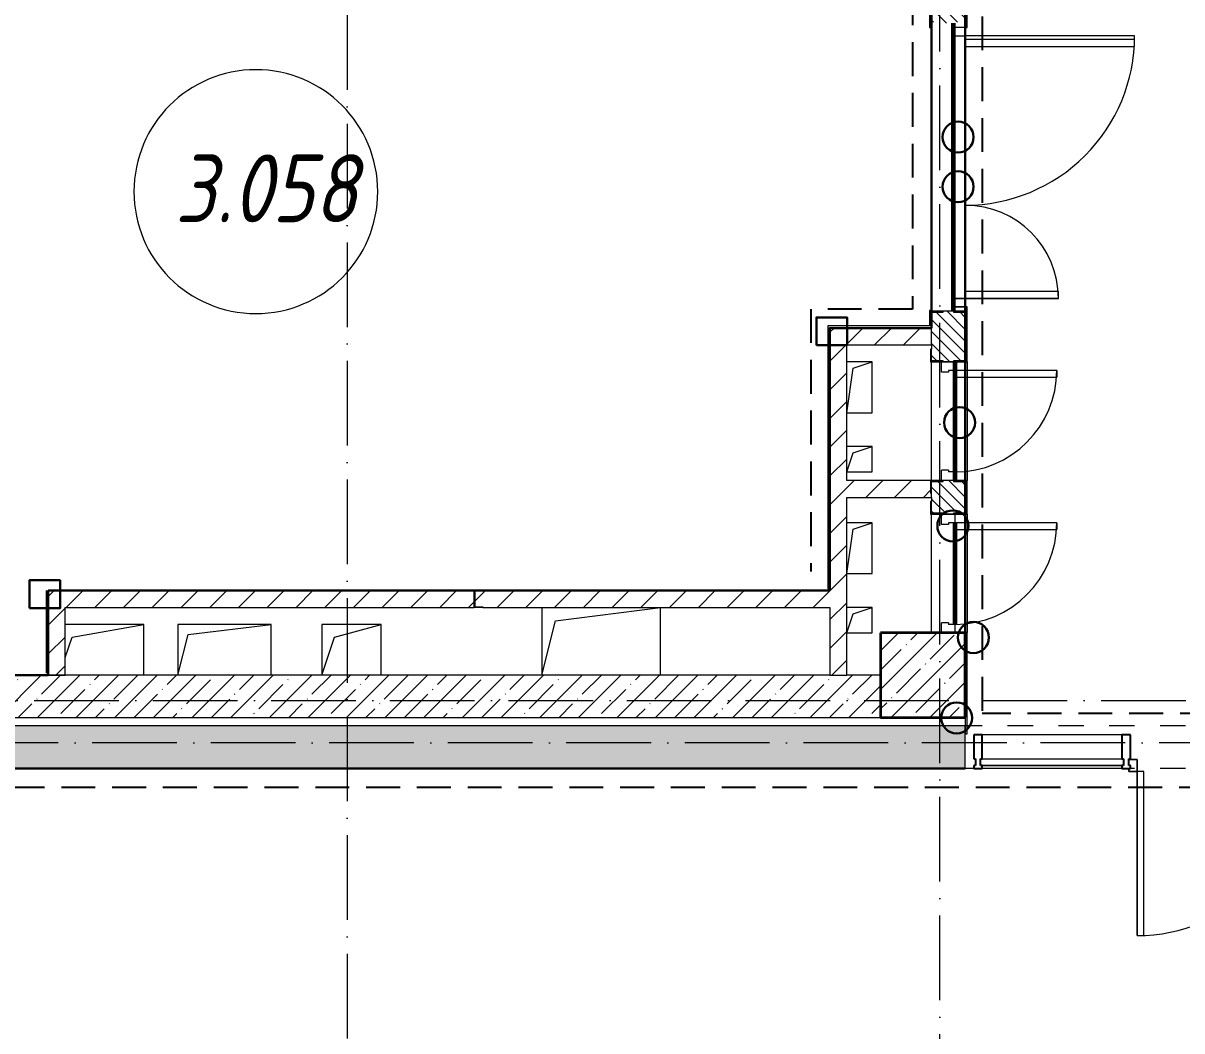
# Model space of a CAD drawing. Header units: millimetres. Extents: x -213536 to 1564669, y -45299 to 942238.
# Drawn here: x 433079 to 439921, y 434735 to 440685 of the extents above; entities that cross this region are included whole.
import ezdxf

# ---------------------------------------------------------------- set-up
doc = ezdxf.new("R2010")
doc.units = ezdxf.units.MM
for name, pattern in [('50_200_ШТРИХ_1Т_ш5_п1_п1_', [700, 500, -100, 0, -100]), ('Штрих короткий', [300, 150, -150]), ('Штриховая _2 мм - 1 мм_', [300, 200, -100])]:
    doc.linetypes.add(name, pattern=pattern)
for name, color, linetype, lineweight in [('0-1', 7, 'Continuous', 5), ('0-2', 7, 'Continuous', 9), ('2) ПГП 4м', 4, 'Continuous', 30), ('2.2) ПГП двери 2.4 -', 134, 'Continuous', 60), ('2.3) ПГП шлюз 1.8 м-', 140, 'Continuous', 60), ('3) ЖБ 4м', 3, 'Continuous', 30), ('4) Метл уголки', 6, 'Continuous', 30), ('5) Швы', 2, 'Continuous', 30), ('6) Мини окна 0.4 -', 10, 'Continuous', 30), ('Двери', 7, 'Continuous', 9), ('Импосты витража', 7, 'Continuous', 9), ('Импосты витража-1', 7, 'Continuous', 25), ('Каркас_Импост', 7, 'Continuous', 13), ('Марки помещений', 7, 'Continuous', 9), ('Несущие колонны', 7, 'Continuous', 9), ('Несущие колонны-1', 7, 'Continuous', 35), ('Обобщенные модели', 7, 'Continuous', 9), ('Общие ребра', 7, 'Continuous', 9), ('Оси-2', 7, '50_200_ШТРИХ_1Т_ш5_п1_п1_', 9), ('Остекление-1', 7, 'Continuous', 9), ('Открывание-1', 7, 'Continuous', 9), ('Панель', 7, 'Continuous', 13), ('Перемычка-1', 7, 'Штрих короткий', 9), ('Стены', 7, 'Continuous', 9), ('Стены-1', 7, 'Continuous', 13), ('Штриховка разреза-1', 7, 'Continuous', 9), ('Элементы узлов', 7, 'Continuous', 9)]:
    doc.layers.add(name, color=color, linetype=linetype, lineweight=lineweight)
doc.layers.add('СТ-1_1', color=7, linetype='Штриховая _2 мм - 1 мм_', lineweight=90, true_color=0x888888)
doc.layers.get('0-2').off()
doc.styles.add('ISOCPEUR_I_2', font='isocpeui.ttf', dxfattribs={"width": 0.85, "height": 2.3})
pattern_1 = [(45, (0, 0), (-84.8528, 84.8528), [])]
pattern_2 = [(45, (0, 0), (-114.04925, 114.04925), []), (45, (114.05, 0), (-114.04925, 114.04925), [201.612, -40.322, 3.353, -36.97])]

# ---------------------------------------------------------------- blocks, each defined once
blk = doc.blocks.new('Ось 3 этаж')
at = {"layer": 'Оси-2'}
for p, q in [((434992.1, 477896.8), (434992.1, 423014.8)), ((438492.1, 423014.8), (438492.1, 477896.8)), ((429643.3, 436685.4), (456492.1, 436685.4)), ((536900.4, 436435.4), (428373.3, 436435.4))]:
    blk.add_line(p, q, dxfattribs=at)
blk = doc.blocks.new('BSC_Колонна _Прямоугольная - 500х500-V42-АИ2_03_План отделки стен 3-го этажа _Часть 2_')
at = {"layer": 'Несущие колонны'}
h = blk.add_hatch(dxfattribs=at)
h.set_pattern_fill('FP_50', color=256, style=0, pattern_type=2)
h.set_pattern_definition([(45, (-7700, -11600), (-114.0493, 114.0493), []), (45, (-7585.95, -11600), (-114.0493, 114.0493), [201.613, -40.323, 3.353, -36.97])])
h.paths.add_polyline_path([(-250, -250), (250, -250), (250, 250), (-250, 250)], flags=0)
at = {"layer": 'Несущие колонны-1'}
for p, q in [((250, 250), (-250, 250)), ((-250, 250), (-250, -250)), ((250, -250), (250, 250)), ((-250, -250), (250, -250))]:
    blk.add_line(p, q, dxfattribs=at)
blk = doc.blocks.new('Дверь_СКБ_1Ст_Внутренняя_ШЕР - СОШ_Д-1__Дв_700x1800h_Технический шкаф ЭОМ и СС_EI30-28576654-АИ2_03_План отделки стен 3-го этажа _Часть 2_')
at = {"layer": 'Каркас_Импост'}
for p, q in [((-287.5, 40), (-337.5, 40)), ((-337.5, 31), (-337.5, -31)), ((-287.5, 40), (-287.5, 0)), ((-287.5, 0), (-277.5, 0)), ((-277.5, 0), (-277.5, -40)), ((302.5, 0), (312.5, 0)), ((302.5, 0), (302.5, -40)), ((362.5, 40), (312.5, 40)), ((312.5, 40), (312.5, 0)), ((362.5, 40), (362.5, -40)), ((-277.5, -40), (-337.5, -40)), ((362.5, -40), (302.5, -40))]:
    blk.add_line(p, q, dxfattribs=at)
at = {"layer": 'Открывание-1'}
blk.add_arc((-287.5, 40), 600, 360, 90, dxfattribs=at)
at = {"layer": 'Панель'}
for p, q in [((-287.5, 640), (-247.5, 640)), ((-287.5, 640), (-287.5, 40)), ((-247.5, 40), (-247.5, 640)), ((-287.5, 40), (-247.5, 40))]:
    blk.add_line(p, q, dxfattribs=at)
blk = doc.blocks.new('Дверь_СКБ_1Ст_Внутренняя_ШЕР - СОШ_Д-1__Дв_700x1800h_Технический шкаф ЭОМ и СС_EI30-28724993-АИ2_03_План отделки стен 3-го этажа _Часть 2_')
at = {"layer": 'Каркас_Импост'}
for p, q in [((-287.5, 40), (-337.5, 40)), ((-337.5, 31), (-337.5, -31)), ((-287.5, 40), (-287.5, 0)), ((-287.5, 0), (-277.5, 0)), ((-277.5, 0), (-277.5, -40)), ((302.5, 0), (312.5, 0)), ((302.5, 0), (302.5, -40)), ((362.5, 40), (312.5, 40)), ((312.5, 40), (312.5, 0)), ((362.5, 31), (362.5, -31)), ((-277.5, -40), (-337.5, -40)), ((362.5, -40), (302.5, -40))]:
    blk.add_line(p, q, dxfattribs=at)
at = {"layer": 'Открывание-1'}
blk.add_arc((-287.5, 40), 600, 360, 90, dxfattribs=at)
at = {"layer": 'Панель'}
for p, q in [((-287.5, 640), (-247.5, 640)), ((-287.5, 640), (-287.5, 40)), ((-247.5, 40), (-247.5, 640)), ((-287.5, 40), (-247.5, 40))]:
    blk.add_line(p, q, dxfattribs=at)
blk = doc.blocks.new('Дверь_Витражная_СКБ_2Ст2 - ДВВ_ДАО_СОШ_Классы-V189-АИ2_03_План отделки стен 3-го этажа _Часть 2_')
at = {"layer": 'Двери'}
for p, q in [((-775, 1035), (-775, 35)), ((775, 585), (775, 35))]:
    blk.add_line(p, q, dxfattribs=at)
for centre, radius, start, end in [((-775, 35), 1000, 360, 90), ((775, 35), 550, 90, 180)]:
    blk.add_arc(centre, radius, start, end, dxfattribs=at)
at = {"layer": 'Элементы узлов'}
for p, q in [((-713, 1035), (-753, 1035)), ((-753, 1035), (-753, 35)), ((-713, 35), (-713, 1035)), ((775, 585), (735, 585)), ((735, 585), (735, 35)), ((775, 35), (775, 585)), ((-825, 35), (-825, -35)), ((-775, 35), (-825, 35)), ((-775, 35), (-825, 35)), ((-825, 35), (-825, -35)), ((-775, -35), (-775, 35)), ((-775, -35), (-775, 35)), ((-753, 35), (-713, 35)), ((735, 35), (775, 35)), ((775, -35), (775, 35)), ((775, 35), (825, 35)), ((775, 35), (775, -35)), ((825, 35), (775, 35)), ((825, 35), (825, -35)), ((825, -35), (825, 35)), ((-825, -35), (-775, -35)), ((-825, -35), (-775, -35)), ((825, -35), (775, -35)), ((775, -35), (825, -35))]:
    blk.add_line(p, q, dxfattribs=at)
blk = doc.blocks.new('Дверь_Витражная_СКБ_2Ст2 - ДВВ_ДАО_СОШ_Коридор_отсек-35586415-АИ2_03_План отделки стен 3-го этажа _Часть 2_')
at = {"layer": 'Двери'}
for p, q in [((-985, -1005), (-985, -35)), ((985, -1035), (985, -35))]:
    blk.add_line(p, q, dxfattribs=at)
for centre, radius, start, end in [((-985, -35), 970, 270, 0), ((985, -35), 1000, 180, 270)]:
    blk.add_arc(centre, radius, start, end, dxfattribs=at)
at = {"layer": 'Элементы узлов'}
for p, q in [((-1035, 35), (-985, 35)), ((-985, 35), (-1035, 35)), ((-985, 35), (-985, -35)), ((-985, -35), (-985, 35)), ((1035, 35), (985, 35)), ((985, 35), (985, -35)), ((1035, 35), (985, 35)), ((985, 35), (985, -35)), ((-1035, -35), (-1035, -17)), ((-1035, -17), (-1035, -35)), ((-985, -35), (-1035, -35)), ((-1035, -35), (-985, -35)), ((-945, -35), (-985, -35)), ((-985, -35), (-985, -1005)), ((-945, -1005), (-945, -35)), ((923, -35), (923, -1035)), ((963, -35), (923, -35)), ((963, -1035), (963, -35)), ((985, -35), (1035, -35)), ((985, -35), (1035, -35)), ((1035, -35), (1035, -17)), ((1035, -35), (1035, -17)), ((-985, -1005), (-945, -1005)), ((923, -1035), (963, -1035))]:
    blk.add_line(p, q, dxfattribs=at)
blk = doc.blocks.new('Прямоугольный импост - Импост структурный с накладкой - 180мм-26940402-АИ2_03_План отделки стен 3-го этажа _Часть 2_')
at = {"layer": 'Импосты витража-1'}
for p, q in [((-25, 0), (-25, 17)), ((-25, 17), (25, 17)), ((-15, 0), (-25, 0)), ((-15, -40), (-15, 0)), ((25, 0), (15, 0)), ((15, 0), (15, -40)), ((25, 17), (25, 0)), ((-25, -180), (-25, -40)), ((-25, -40), (-15, -40)), ((15, -40), (25, -40)), ((25, -40), (25, -180)), ((25, -180), (-25, -180))]:
    blk.add_line(p, q, dxfattribs=at)
blk = doc.blocks.new('PNS_Панель прямоугольная2 - Нр_Стекло - 40мм-26940512-АИ2_03_План отделки стен 3-го этажа _Часть 2_')
at = {"layer": 'Остекление-1'}
for p, q in [((-412.5, 40), (412.5, 40)), ((-422.5, 0), (422.5, 0)), ((412.5, 0), (-412.5, 0))]:
    blk.add_line(p, q, dxfattribs=at)
blk = doc.blocks.new('Прямоугольный импост - Импост структурный с накладкой - 180мм-23818297-АИ2_03_План отделки стен 3-го этажа _Часть 2_')
at = {"layer": 'Импосты витража'}
for p, q in [((11850, 11247), (11025, 11247)), ((11850, 11050), (11025, 11050))]:
    blk.add_line(p, q, dxfattribs=at)
blk = doc.blocks.new('Прямоугольный импост - Импост структурный с накладкой - 180мм-26940403-АИ2_03_План отделки стен 3-го этажа _Часть 2_')
at = {"layer": 'Импосты витража-1'}
for p, q in [((-25, 0), (-25, 17)), ((-25, 17), (25, 17)), ((-15, 0), (-25, 0)), ((-15, -40), (-15, 0)), ((25, 0), (15, 0)), ((15, 0), (15, -40)), ((25, 17), (25, 0)), ((-25, -180), (-25, -40)), ((-25, -40), (-15, -40)), ((15, -40), (25, -40)), ((25, -40), (25, -180)), ((25, -180), (-25, -180))]:
    blk.add_line(p, q, dxfattribs=at)
blk = doc.blocks.new('Проем_Дверь_Прямоугольный - 4000х2400h_витражные проемы-26940178-АИ2_03_План отделки стен 3-го этажа _Часть 2_')
at = {"layer": 'Перемычка-1'}
for p, q in [((2000, 125), (-2000, 125)), ((2000, -125), (-2000, -125))]:
    blk.add_line(p, q, dxfattribs=at)
blk = doc.blocks.new('Фахверк_СКБ_Уголок - 200_3550_зеркало-28264001-АИ2_03_План отделки стен 3-го этажа _Часть 2_')
at = {"layer": 'Обобщенные модели'}
for p, q in [((200, 156), (125, 156)), ((125, 156), (125, 81)), ((131, 81), (131, 150)), ((131, 150), (200, 150)), ((200, 150), (200, 156)), ((125, 81), (131, 81)), ((131, 19), (125, 19)), ((125, 19), (125, -56)), ((131, -50), (131, 19)), ((125, -56), (200, -56)), ((200, -50), (131, -50)), ((200, -56), (200, -50))]:
    blk.add_line(p, q, dxfattribs=at)
blk = doc.blocks.new('154_Фахверк_СКБ_Швеллер - Тип_100_3960-28494444-АИ2_03_План отделки стен 3-го этажа _Часть 2_')
at = {"layer": 'Обобщенные модели'}
for p, q in [((125, 50), (175, 50)), ((125, -50), (125, 50)), ((128, 47), (128, -47)), ((175, 47), (128, 47)), ((175, 50), (175, 47)), ((175, -50), (125, -50)), ((128, -47), (175, -47)), ((175, -47), (175, -50))]:
    blk.add_line(p, q, dxfattribs=at)
blk = doc.blocks.new('Фахверк_СКБ_Уголок - 200_3550-28267367-АИ2_03_План отделки стен 3-го этажа _Часть 2_')
at = {"layer": 'Обобщенные модели'}
for p, q in [((200, 156), (125, 156)), ((125, 156), (125, 81)), ((131, 81), (131, 150)), ((131, 150), (200, 150)), ((200, 150), (200, 156)), ((125, 81), (131, 81)), ((131, 19), (125, 19)), ((125, 19), (125, -56)), ((131, -50), (131, 19)), ((125, -56), (200, -56)), ((200, -50), (131, -50)), ((200, -56), (200, -50))]:
    blk.add_line(p, q, dxfattribs=at)
blk = doc.blocks.new('AR_Отверстие прямоугольное _в плите_ - AR_Отверстие прямоугольное _в плите_-V207-АИ2_03_План отделки стен 3-го этажа _Часть 2_')
at = {"layer": 'Обобщенные модели'}
for p, q in [((75, 75), (-75, 75)), ((-37.5, 37.5), (75, 75)), ((75, -75), (75, 75)), ((-75, -75), (-37.5, 37.5)), ((-75, -75), (75, -75))]:
    blk.add_line(p, q, dxfattribs=at)
blk = doc.blocks.new('AR_Отверстие прямоугольное _в плите_ - AR_Отверстие прямоугольное _в плите_-V208-АИ2_03_План отделки стен 3-го этажа _Часть 2_')
at = {"layer": 'Обобщенные модели'}
for p, q in [((75, 150), (-75, 150)), ((-37.5, 112.5), (75, 150)), ((75, -150), (75, 150)), ((-75, -150), (-37.5, 112.5)), ((-75, -150), (75, -150))]:
    blk.add_line(p, q, dxfattribs=at)
blk = doc.blocks.new('AR_Отверстие прямоугольное _в плите_ - AR_Отверстие прямоугольное _в плите_-V258-АИ2_03_План отделки стен 3-го этажа _Часть 2_')
at = {"layer": 'Обобщенные модели'}
for p, q in [((175, 150), (-175, 150)), ((-175, 150), (-175, -150)), ((-100, 75), (175, 150)), ((175, -150), (175, 150)), ((-175, -150), (-100, 75))]:
    blk.add_line(p, q, dxfattribs=at)
blk = doc.blocks.new('AR_Отверстие прямоугольное _в плите_ - AR_Отверстие прямоугольное _в плите_-30552525-АИ2_03_План отделки стен 3-го этажа _Часть 2_')
at = {"layer": 'Обобщенные модели'}
for p, q in [((-350, 200), (-350, -200)), ((-270, 120), (350, 200)), ((350, -200), (350, 200)), ((-350, -200), (-270, 120))]:
    blk.add_line(p, q, dxfattribs=at)
blk = doc.blocks.new('AR_Отверстие прямоугольное _в плите_ - AR_Отверстие прямоугольное _в плите_-30459267-АИ2_03_План отделки стен 3-го этажа _Часть 2_')
at = {"layer": 'Обобщенные модели'}
for p, q in [((250, 150), (-215, 150)), ((-175, 75), (250, 150)), ((250, -150), (250, 150)), ((-215, -45), (-175, 75))]:
    blk.add_line(p, q, dxfattribs=at)
blk = doc.blocks.new('AR_Отверстие прямоугольное _в плите_ - AR_Отверстие прямоугольное _в плите_-V266-АИ2_03_План отделки стен 3-го этажа _Часть 2_')
at = {"layer": 'Обобщенные модели'}
for p, q in [((275, 150), (-275, 150)), ((-275, 150), (-275, -150)), ((-215, 90), (275, 150)), ((275, -150), (275, 150)), ((-275, -150), (-215, 90))]:
    blk.add_line(p, q, dxfattribs=at)
blk = doc.blocks.new('0125-Р-ОО-Ш2-АР-о_23_10_2024_rvt-1-АИ2_03_План отделки стен 3-го этажа _Часть 2_')
at = {"layer": 'Штриховка разреза-1'}
h = blk.add_hatch(dxfattribs=at)
h.set_pattern_fill('FP_1', color=256, style=0, pattern_type=2)
h.set_pattern_definition([(135, (0, 0), (-35.35534, -35.35534), [])])
h.paths.add_polyline_path([(7819, 12550), (7881, 12550), (7881, 12556), (7950, 12556), (7950, 12744), (7881, 12744), (7881, 12750), (7819, 12750), (7819, 12744), (7750, 12744), (7750, 12556), (7819, 12556)], flags=0)
h.paths.add_polyline_path([(7819, 13450), (7881, 13450), (7881, 13456), (7950, 13456), (7950, 13744), (7881, 13744), (7881, 13750), (7819, 13750), (7819, 13744), (7750, 13744), (7750, 13456), (7819, 13456)], flags=0)
h.paths.add_polyline_path([(7819, 15450), (7881, 15450), (7881, 15456), (7950, 15456), (7950, 15750), (7750, 15750), (7750, 15456), (7819, 15456)], flags=0)
h = blk.add_hatch(dxfattribs=at)
h.set_pattern_fill('FP_3', color=256, style=0, pattern_type=2)
h.set_pattern_definition(pattern_1)
h.paths.add_polyline_path([(7250, 11600), (7250, 13650), (7150, 13650), (7150, 11600)], flags=0)
h = blk.add_hatch(dxfattribs=at)
h.set_pattern_fill('FP_3', color=256, style=0, pattern_type=2)
h.set_pattern_definition(pattern_1)
h.paths.add_polyline_path([(7750, 13550), (7750, 13650), (7250, 13650), (7250, 13550)], flags=0)
h = blk.add_hatch(dxfattribs=at)
h.set_pattern_fill('FP_3', color=256, style=0, pattern_type=2)
h.set_pattern_definition(pattern_1)
h.paths.add_polyline_path([(7750, 12650), (7750, 12675), (7744, 12675), (7744, 12750), (7250, 12750), (7250, 12650), (7744, 12650)], flags=0)
h = blk.add_hatch(dxfattribs=at)
h.set_pattern_fill('FP_3', color=256, style=0, pattern_type=2)
h.set_pattern_definition(pattern_1)
h.paths.add_polyline_path([(2635, 11600), (2635, 12100), (2535, 12100), (2535, 11600)], flags=0)
h = blk.add_hatch(dxfattribs=at)
h.set_pattern_fill('FP_3', color=256, style=0, pattern_type=2)
h.set_pattern_definition(pattern_1)
h.paths.add_polyline_path([(7150, 12000), (7150, 12100), (5100, 12100), (5100, 12097), (5053, 12097), (5053, 12003), (5100, 12003), (5100, 12000), (5261.7, 12000)], flags=0)
h.paths.add_polyline_path([(5050, 12000), (5050, 12100), (2635, 12100), (2635, 12000)], flags=0)
h = blk.add_hatch(dxfattribs=at)
h.set_pattern_fill('FP_2', color=256, style=0, pattern_type=2)
h.set_pattern_definition(pattern_2)
h.paths.add_polyline_path([(7450, 11350), (7450, 11600), (400, 11600), (400, 11350), (5261.7, 11350)], flags=0)
h = blk.add_hatch(dxfattribs=at)
h.set_pattern_fill('FP_2', color=256, style=0, pattern_type=2)
h.set_pattern_definition(pattern_2)
h.paths.add_polyline_path([(23901.5, 11050), (25900, 11050), (25900, 11300), (21100, 11300), (21100, 11050)], flags=0)
h.paths.add_polyline_path([(19950, 11050), (19950, 11300), (11950, 11300), (11950, 11050), (16445.6, 11050)], flags=0)
h.paths.add_polyline_path([(7950, 11050), (7950, 11300), (400, 11300), (400, 11050), (5261.7, 11050)], flags=0)
at = {"layer": 'Общие ребра'}
for p, q in [((7750, 13550), (7750, 13650)), ((7750, 12650), (7750, 12675)), ((7150, 11600), (7250, 11600))]:
    blk.add_line(p, q, dxfattribs=at)
at = {"layer": 'Стены'}
for p, q in [((7750, 12750), (7750, 13450)), ((7950, 13450), (7950, 12750)), ((7750, 11850), (7750, 12550)), ((7950, 12550), (7950, 11852.5))]:
    blk.add_line(p, q, dxfattribs=at)
at = {"layer": 'Стены-1'}
for p, q in [((7881, 13750), (7819, 13750)), ((7150, 13650), (7150, 12100)), ((7250, 13650), (7150, 13650)), ((7750, 13650), (7250, 13650)), ((7750, 13675), (7750, 13650)), ((7950, 13525), (7950, 13675)), ((7250, 12750), (7250, 13550)), ((7250, 13550), (7750, 13550)), ((7750, 13550), (7750, 13525)), ((7819, 13450), (7881, 13450)), ((7744, 12750), (7250, 12750)), ((7881, 12750), (7819, 12750)), ((7950, 12625), (7950, 12675)), ((7250, 11600), (7250, 12650)), ((7250, 12650), (7750, 12650)), ((7750, 12650), (7750, 12625)), ((7819, 12550), (7881, 12550)), ((2535, 12100), (2535, 11600)), ((2635, 12100), (2535, 12100)), ((5050, 12100), (2635, 12100)), ((7150, 12100), (5100, 12100)), ((2635, 12000), (5050, 12000)), ((2635, 11600), (2635, 12000)), ((5100, 12000), (7150, 12000)), ((7150, 12000), (7150, 11600)), ((7150, 11600), (400, 11600)), ((2535, 11600), (2635, 11600)), ((7450, 11600), (7250, 11600)), ((400, 11350), (7450, 11350)), ((7950, 11300), (400, 11300)), ((7950, 11050), (7950, 11300)), ((400, 11050), (7950, 11050))]:
    blk.add_line(p, q, dxfattribs=at)
at = {"layer": '0-2'}
for name, p, rotation in [('Дверь_Витражная_СКБ_2Ст2 - ДВВ_ДАО_СОШ_Классы-V189-АИ2_03_План отделки стен 3-го этажа _Часть 2_', (7915, 14600), 269.9999999999964), ('Фахверк_СКБ_Уголок - 200_3550-28267367-АИ2_03_План отделки стен 3-го этажа _Часть 2_', (7800, 13875), 269.9999999999999), ('Фахверк_СКБ_Уголок - 200_3550_зеркало-28264001-АИ2_03_План отделки стен 3-го этажа _Часть 2_', (7900, 13325), 89.99999999999991), ('Дверь_СКБ_1Ст_Внутренняя_ШЕР - СОШ_Д-1__Дв_700x1800h_Технический шкаф ЭОМ и СС_EI30-28724993-АИ2_03_План отделки стен 3-го этажа _Часть 2_', (7850, 13112.5), 269.9999999999999), ('Фахверк_СКБ_Уголок - 200_3550_зеркало-28264001-АИ2_03_План отделки стен 3-го этажа _Часть 2_', (7800, 12875), 269.9999999999999), ('Фахверк_СКБ_Уголок - 200_3550_зеркало-28264001-АИ2_03_План отделки стен 3-го этажа _Часть 2_', (7900, 12425), 89.99999999999991), ('Дверь_СКБ_1Ст_Внутренняя_ШЕР - СОШ_Д-1__Дв_700x1800h_Технический шкаф ЭОМ и СС_EI30-28576654-АИ2_03_План отделки стен 3-го этажа _Часть 2_', (7850, 12212.5), 269.9999999999999)]:
    blk.add_blockref(name, p, dxfattribs=dict(at, rotation=rotation))
for name, p in [('AR_Отверстие прямоугольное _в плите_ - AR_Отверстие прямоугольное _в плите_-V208-АИ2_03_План отделки стен 3-го этажа _Часть 2_', (7325, 13300)), ('AR_Отверстие прямоугольное _в плите_ - AR_Отверстие прямоугольное _в плите_-V207-АИ2_03_План отделки стен 3-го этажа _Часть 2_', (7325, 12875)), ('AR_Отверстие прямоугольное _в плите_ - AR_Отверстие прямоугольное _в плите_-V208-АИ2_03_План отделки стен 3-го этажа _Часть 2_', (7325, 12350)), ('154_Фахверк_СКБ_Швеллер - Тип_100_3960-28494444-АИ2_03_План отделки стен 3-го этажа _Часть 2_', (4925, 12050)), ('AR_Отверстие прямоугольное _в плите_ - AR_Отверстие прямоугольное _в плите_-30552525-АИ2_03_План отделки стен 3-го этажа _Часть 2_', (5800, 11800)), ('AR_Отверстие прямоугольное _в плите_ - AR_Отверстие прямоугольное _в плите_-V207-АИ2_03_План отделки стен 3-го этажа _Часть 2_', (7325, 11925)), ('AR_Отверстие прямоугольное _в плите_ - AR_Отверстие прямоугольное _в плите_-30459267-АИ2_03_План отделки стен 3-го этажа _Часть 2_', (2850, 11750)), ('AR_Отверстие прямоугольное _в плите_ - AR_Отверстие прямоугольное _в плите_-V266-АИ2_03_План отделки стен 3-го этажа _Часть 2_', (3575, 11750)), ('AR_Отверстие прямоугольное _в плите_ - AR_Отверстие прямоугольное _в плите_-V258-АИ2_03_План отделки стен 3-го этажа _Часть 2_', (4325, 11750)), ('BSC_Колонна _Прямоугольная - 500х500-V42-АИ2_03_План отделки стен 3-го этажа _Часть 2_', (7700, 11600)), ('Проем_Дверь_Прямоугольный - 4000х2400h_витражные проемы-26940178-АИ2_03_План отделки стен 3-го этажа _Часть 2_', (9950, 11175)), ('Прямоугольный импост - Импост структурный с накладкой - 180мм-23818297-АИ2_03_План отделки стен 3-го этажа _Часть 2_', (-2975, 0)), ('PNS_Панель прямоугольная2 - Нр_Стекло - 40мм-26940512-АИ2_03_План отделки стен 3-го этажа _Часть 2_', (8462.5, 11067)), ('Дверь_Витражная_СКБ_2Ст2 - ДВВ_ДАО_СОШ_Коридор_отсек-35586415-АИ2_03_План отделки стен 3-го этажа _Часть 2_', (9950, 11067))]:
    blk.add_blockref(name, p, dxfattribs=at)
at = {"layer": '0-2', "extrusion": (0, 0, -1), "rotation": 180}
for name, p in [('Прямоугольный импост - Импост структурный с накладкой - 180мм-26940403-АИ2_03_План отделки стен 3-го этажа _Часть 2_', (-8025, 11067)), ('Прямоугольный импост - Импост структурный с накладкой - 180мм-26940402-АИ2_03_План отделки стен 3-го этажа _Часть 2_', (-8900, 11067))]:
    blk.add_blockref(name, p, dxfattribs=at)
blk = doc.blocks.new('AI_Марка_Помещение_х1__Общий_E___ISO-2_1K_ - Номер-16210215-АИ2_03_План отделки стен 3-го этажа _Часть 2_')
at = {"layer": 'Марки помещений'}
for start, end in [(360, 180), (180, 360)]:
    blk.add_arc((0.039, 0.312), 2.4, start, end, dxfattribs=at)
blk = doc.blocks.new('3этНиз')
at = {"layer": 'Общие ребра'}
blk.add_line((437830.1, 437347.4), (437842.1, 437347.4), dxfattribs=at)
at = {"layer": 'СТ-1_1', "lineweight": 25}
for p, q in [((438742.1, 468325.4), (438742.1, 436617.4)), ((438330.1, 440873.4), (438330.1, 438997.4)), ((438330.1, 438997.4), (437730.1, 438997.4)), ((437730.1, 438997.4), (437730.1, 437447.4)), ((442510.1, 436608.4), (438742.1, 436608.4)), ((431204.1, 436173.4), (458730.1, 436173.4))]:
    blk.add_line(p, q, dxfattribs=at)
at = {"layer": 'Стены'}
for p, q in [((438642.1, 437985.4), (438642.1, 438685.4)), ((438654.1, 438685.4), (438654.1, 437985.4)), ((438642.1, 437087.9), (438642.1, 437785.4)), ((438654.1, 437785.4), (438654.1, 437087.9))]:
    blk.add_line(p, q, dxfattribs=at)
at = {"layer": 'Стены-1'}
for p, q in [((438654.1, 440660.4), (438654.1, 442585.4)), ((438430.1, 440973.4), (438430.1, 440660.4)), ((438430.1, 440660.4), (438442.1, 440660.4)), ((438442.1, 440660.4), (438442.1, 440685.4)), ((438642.1, 440685.4), (438642.1, 440660.4)), ((438642.1, 440660.4), (438654.1, 440660.4)), ((438642.1, 439010.4), (438642.1, 438985.4)), ((438654.1, 439010.4), (438642.1, 439010.4)), ((438654.1, 438685.4), (438654.1, 439010.4)), ((438430.1, 438989.4), (438430.1, 438897.4)), ((438442.1, 438989.4), (438430.1, 438989.4)), ((438442.1, 438985.4), (438442.1, 438989.4)), ((438430.1, 438897.4), (437830.1, 438897.4)), ((437830.1, 438897.4), (437830.1, 437347.4)), ((437842.1, 438885.4), (438442.1, 438885.4)), ((437842.1, 437347.4), (437842.1, 438885.4)), ((438442.1, 438885.4), (438442.1, 438910.4)), ((438642.1, 438910.4), (438642.1, 438760.4)), ((438648.1, 438685.4), (438654.1, 438685.4)), ((438654.1, 437985.4), (438648.1, 437985.4)), ((438654.1, 437785.4), (438654.1, 437985.4)), ((438642.1, 437910.4), (438642.1, 437860.4)), ((438648.1, 437785.4), (438654.1, 437785.4)), ((433215.1, 437335.4), (433215.1, 436847.4)), ((433227.1, 436835.4), (433227.1, 437335.4)), ((438642.1, 437087.9), (438642.1, 437085.4)), ((438654.1, 437087.9), (438642.1, 437087.9)), ((438654.1, 436488.4), (438654.1, 437087.9)), ((433215.1, 436835.4), (433227.1, 436835.4)), ((438642.1, 436585.4), (438642.1, 436488.4)), ((438642.1, 436488.4), (438654.1, 436488.4))]:
    blk.add_line(p, q, dxfattribs=at)
at = {"layer": '0-1'}
blk.add_blockref('0125-Р-ОО-Ш2-АР-о_23_10_2024_rvt-1-АИ2_03_План отделки стен 3-го этажа _Часть 2_', (430692.1, 425235.4), dxfattribs=at)
at = {"layer": 'Марки помещений', "color": 3, "xscale": 300, "yscale": 300, "zscale": 99.99999999999993}
blk.add_blockref('AI_Марка_Помещение_х1__Общий_E___ISO-2_1K_ - Номер-16210215-АИ2_03_План отделки стен 3-го этажа _Часть 2_', (434441, 439597.2), dxfattribs=at)
at = {"layer": 'Марки помещений', "color": 114, "true_color": 0x139b48, "insert": (433974.9, 439910.1), "char_height": 400, "width": 785.654, "attachment_point": 1, "style": 'ISOCPEUR_I_2'}
blk.add_mtext('3.058', dxfattribs=at)

msp = doc.modelspace()

# ---------------------------------------------------------------- linework, layer by layer
at = {"layer": '2) ПГП 4м'}
for points in [[(438442.1, 440985.4), (438442.1, 438885.4), (437842.1, 438885.4), (437842.1, 437335.4), (433227.1, 437335.4), (433227.1, 436835.4)], [(438642.1, 440985.4), (438642.1, 437085.4)]]:
    msp.add_lwpolyline(points, dxfattribs=at)
at = {"layer": '2.2) ПГП двери 2.4 -'}
msp.add_lwpolyline([(438573.1, 438982.4), (438573.1, 440685.4)], dxfattribs=at)
at = {"layer": '2.3) ПГП шлюз 1.8 м-'}
for points in [[(438582.1, 437985.4), (438582.1, 438685.4)], [(438582.1, 437135.4), (438582.1, 437735.4)]]:
    msp.add_lwpolyline(points, dxfattribs=at)
at = {"layer": '3) ЖБ 4м'}
for points in [[(433227.1, 436835.4), (431092.1, 436835.4), (431092.1, 437085.4), (430842.1, 437085.4)], [(438642.1, 436585.4), (438642.1, 437085.4)], [(430842.1, 436035.4), (431092.1, 436035.4), (431092.1, 436285.4), (438642.1, 436285.4)]]:
    msp.add_lwpolyline(points, dxfattribs=at)
at = {"layer": '4) Метл уголки'}
for points in [[(437762.8, 438783.7), (437944.1, 438783.7), (437944.1, 438948.4), (437762.8, 438948.4)], [(433115.1, 437231.1), (433296.4, 437231.1), (433296.4, 437395.9), (433115.1, 437395.9)]]:
    msp.add_lwpolyline(points, close=True, dxfattribs=at)
at = {"layer": '5) Швы'}
for centre in [(438599.6, 440013), (438599.6, 439719.5), (438608.6, 438327.1), (438568.6, 437717.1), (438690.3, 437057.9), (438591.1, 436582.9)]:
    msp.add_circle(centre, 91.6, dxfattribs=at)
at = {"layer": '6) Мини окна 0.4 -'}
msp.add_lwpolyline([(438573.1, 439434.5), (438573.1, 440021.4)], dxfattribs=at)

# ---------------------------------------------------------------- block references
at = {"color": 5, "lineweight": 30}
msp.add_blockref('Ось 3 этаж', (0, 0), dxfattribs=at)
at = {"layer": '3) ЖБ 4м'}
msp.add_blockref('3этНиз', (0, 0), dxfattribs=at)

# ---------------------------------------------------------------- texts
at = {"layer": 'Марки помещений', "color": 114, "true_color": 0x139b48, "insert": (433975.7, 439910.1), "char_height": 400, "width": 785.654, "attachment_point": 1, "style": 'ISOCPEUR_I_2'}
msp.add_mtext('3.058', dxfattribs=at)

doc.saveas('drawing.dxf')
